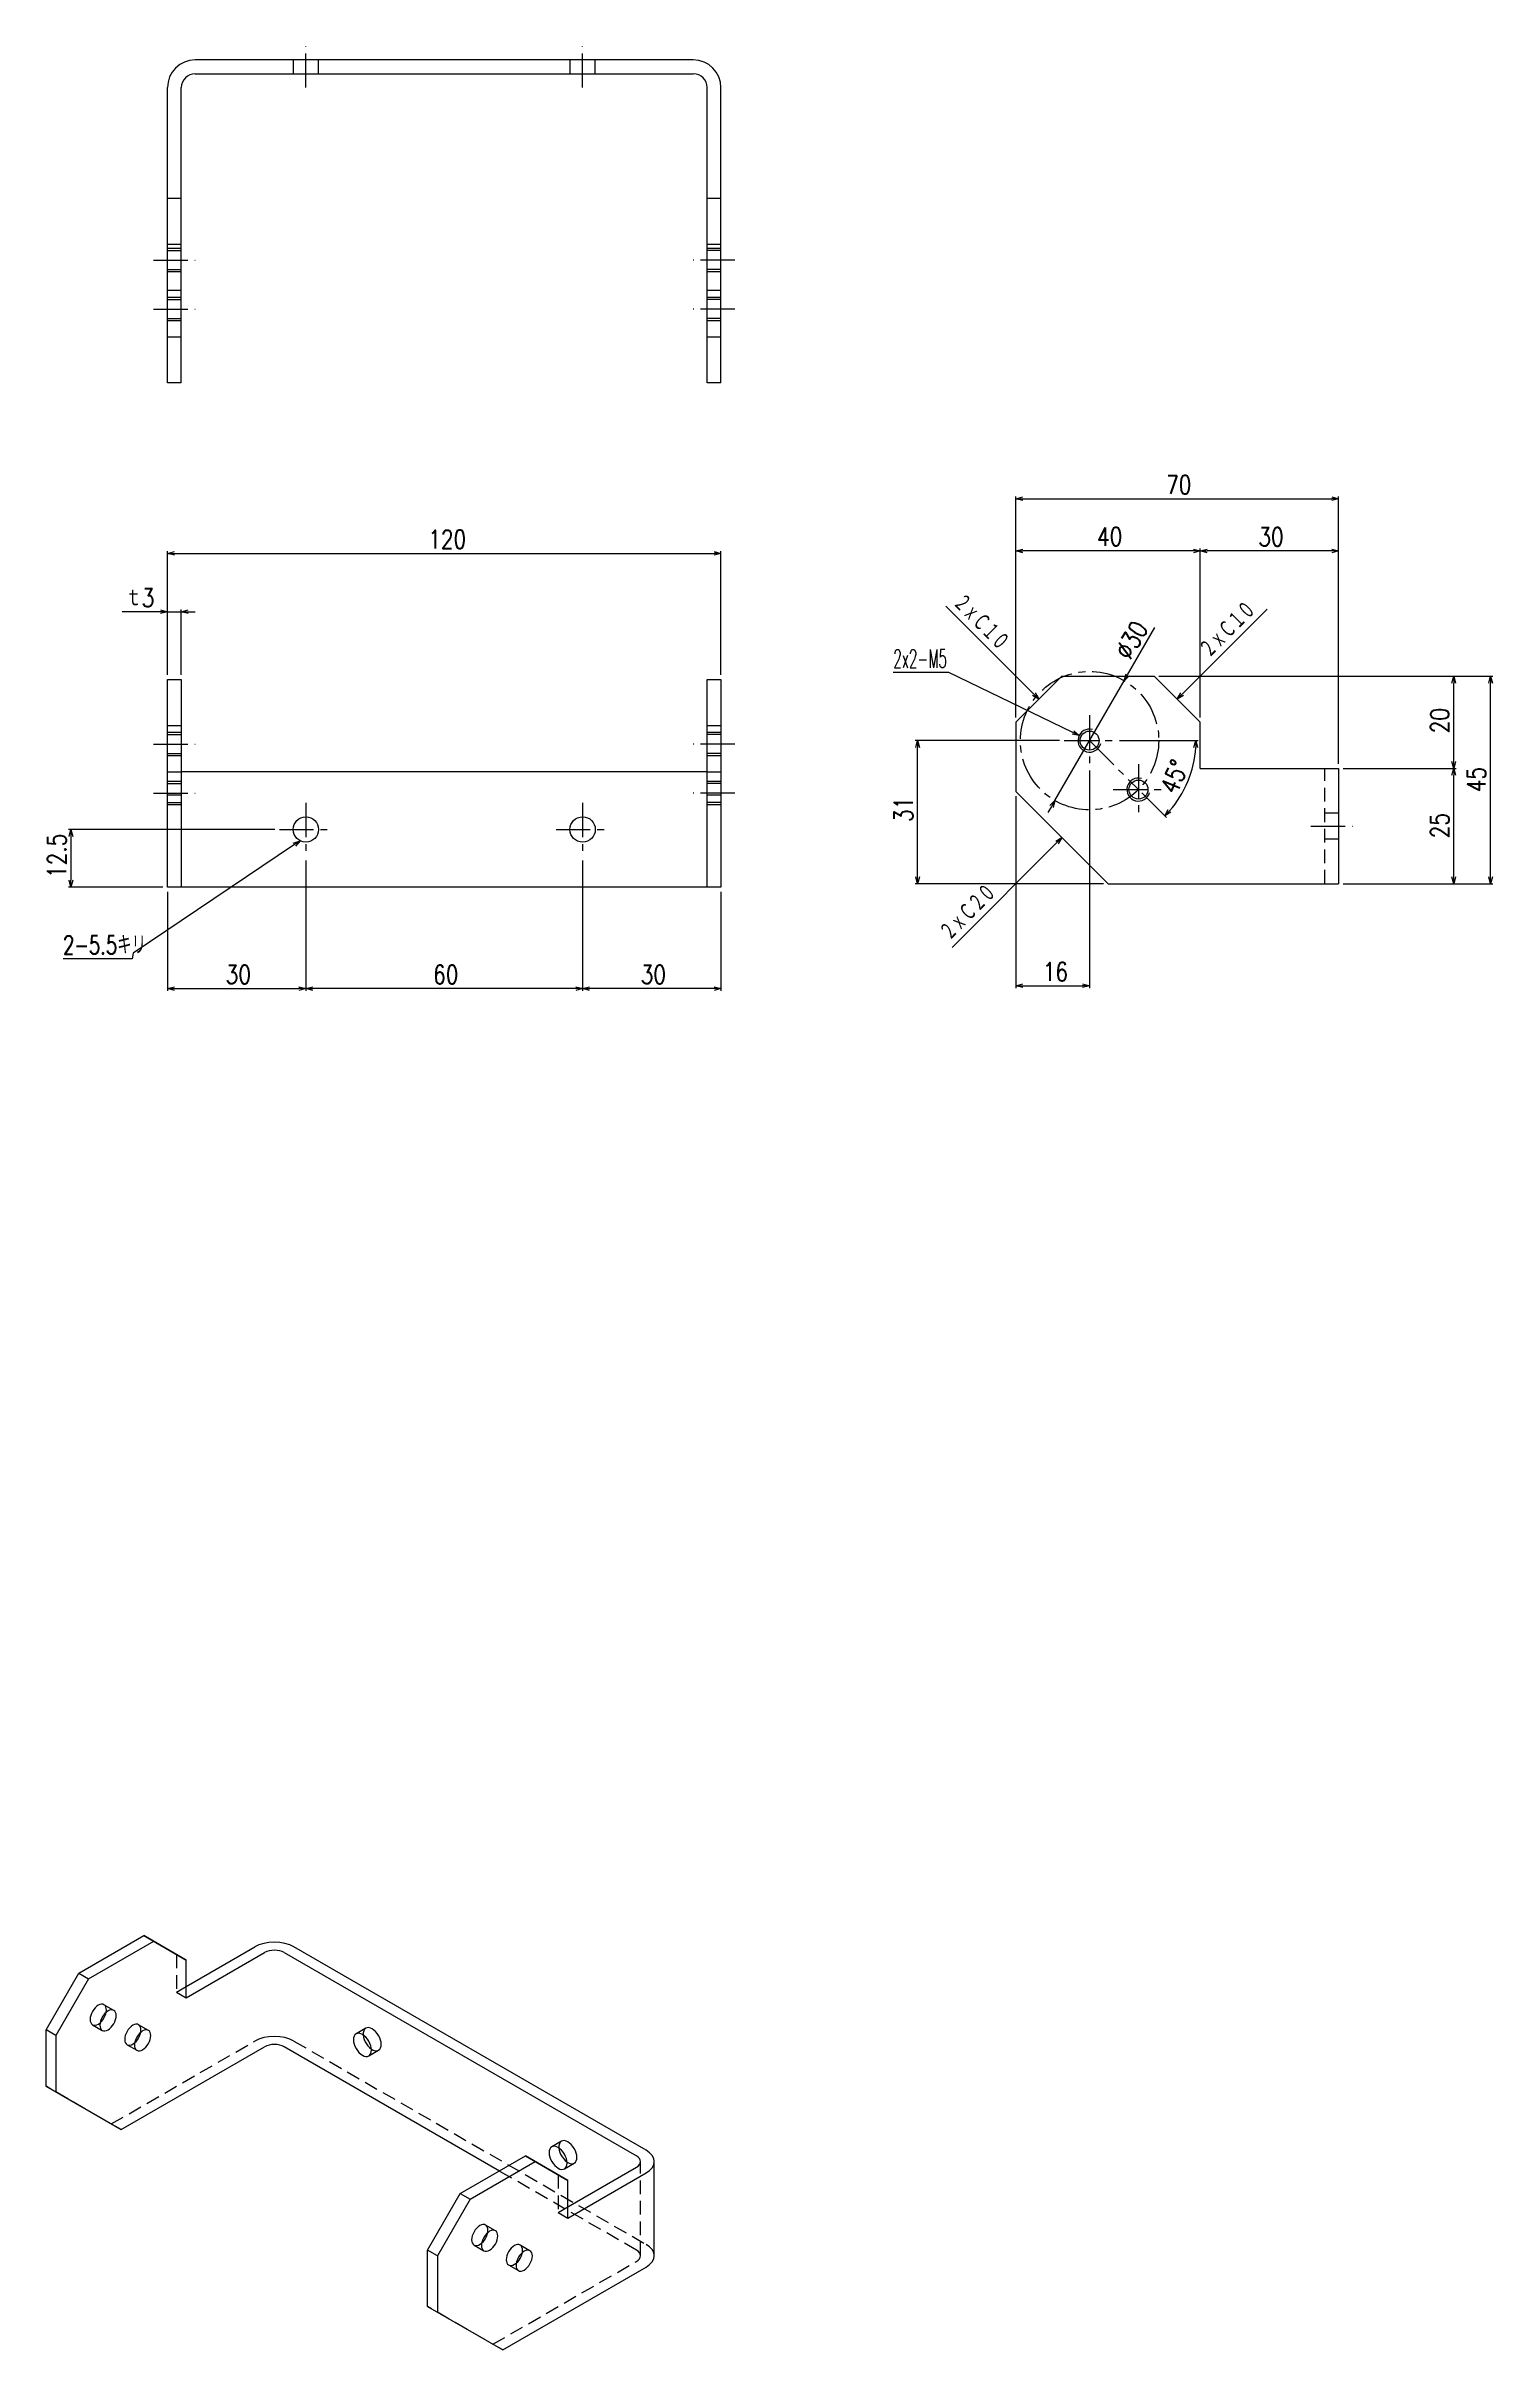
# Model space of a CAD drawing. Extents: x -26 to 287, y -317 to 182.
import ezdxf

# ---------------------------------------------------------------- set-up
doc = ezdxf.new("R2010")
doc.units = 0
doc.header["$LTSCALE"] = 0.233858
doc.linetypes.add('CENTER', pattern=[50.8, 31.75, -6.35, 6.35, -6.35])
doc.linetypes.add('DASHED', pattern=[19.05, 12.7, -6.35])
doc.layers.get('0').update_dxf_attribs({"linetype": 'CONTINUOUS'})
doc.layers.get('DEFPOINTS').update_dxf_attribs({"linetype": 'CONTINUOUS'})
doc.layers.add('NOLAYERNAME_001', color=7, linetype='CONTINUOUS')
doc.styles.get("Standard").update_dxf_attribs({"font": 'txt', "bigfont": 'extfont2'})
doc.dimstyles.get("Standard").update_dxf_attribs({"dimtxt": 2.5, "dimasz": 2.5, "dimexe": 1.25, "dimexo": 0.625, "dimtad": 1, "dimcen": 2.5, "dimazin": 3, "dimtfac": 1, "dimtmove": 0, "dimatfit": 3})

# ---------------------------------------------------------------- blocks, each defined once
blk = doc.blocks.new('_OPEN30')
at = {"color": 0, "linetype": 'BYBLOCK'}
for p, q in [((-1, 0.267949), (0, 0)), ((0, 0), (-1, -0.267949)), ((0, 0), (-1, 0))]:
    blk.add_line(p, q, dxfattribs=at)
blk = doc.blocks.new('*D19')
at = {"layer": 'DEFPOINTS', "color": 0}
for p in [(24.25, 12.5), (-20.95, 0), (0, 0)]:
    blk.add_point(p, dxfattribs=at)
at = {"layer": 'NOLAYERNAME_001', "color": 0, "linetype": 'CONTINUOUS'}
for p, q in [((23.25, 12.5), (-21.45, 12.5)), ((-20.95, 11), (-20.95, 1.5)), ((-1, 0), (-21.45, 0))]:
    blk.add_line(p, q, dxfattribs=at)
at = {"layer": 'NOLAYERNAME_001', "color": 0, "xscale": 1.5, "yscale": 1.5, "zscale": 1.5}
for p, rotation in [((-20.95, 12.5), 90), ((-20.95, 0), 270)]:
    blk.add_blockref('_OPEN30', p, dxfattribs=dict(at, rotation=rotation))
at = {"layer": 'NOLAYERNAME_001', "color": 104, "linetype": 'CONTINUOUS', "width": 0.8}
blk.add_text('12.5', height=4, rotation=90, dxfattribs=at).set_placement((-21.99, 1.98))
blk = doc.blocks.new('*D20')
at = {"layer": 'DEFPOINTS', "color": 0}
for p in [(120, 72.36), (0, 45), (120, 45)]:
    blk.add_point(p, dxfattribs=at)
at = {"layer": 'NOLAYERNAME_001', "color": 0, "linetype": 'CONTINUOUS'}
for p, q in [((0, 46), (0, 72.86)), ((1.5, 72.36), (118.5, 72.36)), ((120, 46), (120, 72.86))]:
    blk.add_line(p, q, dxfattribs=at)
at = {"layer": 'NOLAYERNAME_001', "color": 0, "xscale": 1.5, "yscale": 1.5, "zscale": 1.5, "rotation": 180}
blk.add_blockref('_OPEN30', (0, 72.36), dxfattribs=at)
at = {"layer": 'NOLAYERNAME_001', "color": 0, "xscale": 1.5, "yscale": 1.5, "zscale": 1.5}
blk.add_blockref('_OPEN30', (120, 72.36), dxfattribs=at)
at = {"layer": 'NOLAYERNAME_001', "color": 104, "linetype": 'CONTINUOUS', "width": 0.8}
blk.add_text('120', height=4, dxfattribs=at).set_placement((56.53, 73.41))
blk = doc.blocks.new('*D21')
at = {"layer": 'DEFPOINTS', "color": 0}
for p in [(3, 59.69), (0, 45), (3, 45)]:
    blk.add_point(p, dxfattribs=at)
at = {"layer": 'NOLAYERNAME_001', "color": 0, "linetype": 'CONTINUOUS'}
for p, q in [((0, 46), (0, 60.19)), ((3, 46), (3, 60.19)), ((0, 59.69), (-9.8, 59.69)), ((-1.5, 59.69), (-3, 59.69)), ((0, 59.69), (3, 59.69)), ((4.5, 59.69), (6, 59.69))]:
    blk.add_line(p, q, dxfattribs=at)
at = {"layer": 'NOLAYERNAME_001', "color": 0, "xscale": 1.5, "yscale": 1.5, "zscale": 1.5}
blk.add_blockref('_OPEN30', (0, 59.69), dxfattribs=at)
at = {"layer": 'NOLAYERNAME_001', "color": 0, "xscale": 1.5, "yscale": 1.5, "zscale": 1.5, "rotation": 180}
blk.add_blockref('_OPEN30', (3, 59.69), dxfattribs=at)
at = {"layer": 'NOLAYERNAME_001', "color": 104, "linetype": 'CONTINUOUS', "width": 0.8}
blk.add_text('ｔ3', height=4, dxfattribs=at).set_placement((-9.1, 60.73))
blk = doc.blocks.new('*D22')
at = {"layer": 'DEFPOINTS', "color": 0}
for p in [(30, 6.75), (0, 0), (30, -21.99)]:
    blk.add_point(p, dxfattribs=at)
at = {"layer": 'NOLAYERNAME_001', "color": 0, "linetype": 'CONTINUOUS'}
for p, q in [((30, 5.75), (30, -22.49)), ((0, -1), (0, -22.49)), ((1.5, -21.99), (28.5, -21.99))]:
    blk.add_line(p, q, dxfattribs=at)
at = {"layer": 'NOLAYERNAME_001', "color": 0, "xscale": 1.5, "yscale": 1.5, "zscale": 1.5, "rotation": 180}
blk.add_blockref('_OPEN30', (0, -21.99), dxfattribs=at)
at = {"layer": 'NOLAYERNAME_001', "color": 0, "xscale": 1.5, "yscale": 1.5, "zscale": 1.5}
blk.add_blockref('_OPEN30', (30, -21.99), dxfattribs=at)
at = {"layer": 'NOLAYERNAME_001', "color": 104, "linetype": 'CONTINUOUS', "width": 0.8}
blk.add_text('30', height=4, dxfattribs=at).set_placement((12.6, -20.94))
blk = doc.blocks.new('*D23')
at = {"layer": 'DEFPOINTS', "color": 0}
for p in [(90, 6.75), (120, 0), (90, -21.99)]:
    blk.add_point(p, dxfattribs=at)
at = {"layer": 'NOLAYERNAME_001', "color": 0, "linetype": 'CONTINUOUS'}
for p, q in [((90, 5.75), (90, -22.49)), ((120, -1), (120, -22.49)), ((118.5, -21.99), (91.5, -21.99))]:
    blk.add_line(p, q, dxfattribs=at)
at = {"layer": 'NOLAYERNAME_001', "color": 0, "xscale": 1.5, "yscale": 1.5, "zscale": 1.5, "rotation": 180}
blk.add_blockref('_OPEN30', (90, -21.99), dxfattribs=at)
at = {"layer": 'NOLAYERNAME_001', "color": 0, "xscale": 1.5, "yscale": 1.5, "zscale": 1.5}
blk.add_blockref('_OPEN30', (120, -21.99), dxfattribs=at)
at = {"layer": 'NOLAYERNAME_001', "color": 104, "linetype": 'CONTINUOUS', "width": 0.8}
blk.add_text('30', height=4, dxfattribs=at).set_placement((102.6, -20.94))
blk = doc.blocks.new('*D24')
at = {"layer": 'DEFPOINTS', "color": 0}
for p in [(30, 6.75), (90, 6.75), (30, -21.99)]:
    blk.add_point(p, dxfattribs=at)
at = {"layer": 'NOLAYERNAME_001', "color": 0, "linetype": 'CONTINUOUS'}
for p, q in [((30, 5.75), (30, -22.49)), ((90, 5.75), (90, -22.49)), ((88.5, -21.99), (31.5, -21.99))]:
    blk.add_line(p, q, dxfattribs=at)
at = {"layer": 'NOLAYERNAME_001', "color": 0, "xscale": 1.5, "yscale": 1.5, "zscale": 1.5, "rotation": 180}
blk.add_blockref('_OPEN30', (30, -21.99), dxfattribs=at)
at = {"layer": 'NOLAYERNAME_001', "color": 0, "xscale": 1.5, "yscale": 1.5, "zscale": 1.5}
blk.add_blockref('_OPEN30', (90, -21.99), dxfattribs=at)
at = {"layer": 'NOLAYERNAME_001', "color": 104, "linetype": 'CONTINUOUS', "width": 0.8}
blk.add_text('60', height=4, dxfattribs=at).set_placement((57.6, -20.94))
blk = doc.blocks.new('*X39')
at = {"layer": 'NOLAYERNAME_001', "color": 1, "linetype": 'CONTINUOUS'}
for p, q in [((27.51, 9.21), (-7.47, -14.35)), ((-7.47, -14.35), (-7.67, -15.53)), ((-7.67, -15.53), (-22.65, -15.53))]:
    blk.add_line(p, q, dxfattribs=at)
at = {"layer": 'NOLAYERNAME_001', "color": 1, "linetype": 'CONTINUOUS', "xscale": 1.5, "yscale": 1.5, "zscale": 1.5, "rotation": 33.97247916562836}
blk.add_blockref('_OPEN30', (28.75, 10.05), dxfattribs=at)
blk = doc.blocks.new('JZB_0003')
at = {"layer": 'NOLAYERNAME_001', "color": 1, "linetype": 'CENTER'}
for p, q in [((5.75, 11.5), (5.75, 0)), ((0, 5.75), (11.5, 5.75))]:
    blk.add_line(p, q, dxfattribs=at)
at = {"layer": 'NOLAYERNAME_001', "color": 8, "linetype": 'CONTINUOUS'}
blk.add_circle((5.75, 5.75), 2.75, dxfattribs=at)
blk = doc.blocks.new('JZB_0004')
at = {"layer": 'NOLAYERNAME_001', "color": 1, "linetype": 'CENTER'}
for p, q in [((5.75, 11.5), (5.75, 0)), ((0, 5.75), (11.5, 5.75))]:
    blk.add_line(p, q, dxfattribs=at)
at = {"layer": 'NOLAYERNAME_001', "color": 8, "linetype": 'CONTINUOUS'}
blk.add_circle((5.75, 5.75), 2.75, dxfattribs=at)
blk = doc.blocks.new('JZB_0005')
at = {"layer": 'NOLAYERNAME_001', "color": 8, "linetype": 'DASHED'}
for p, q in [((6, 5), (3, 5)), ((3, 4.57), (6, 4.57)), ((3, 0.44), (6, 0.44)), ((3, 0), (6, 0))]:
    blk.add_line(p, q, dxfattribs=at)
at = {"layer": 'NOLAYERNAME_001', "color": 1, "linetype": 'CENTER'}
blk.add_line((0, 2.5), (9, 2.5), dxfattribs=at)
blk = doc.blocks.new('JZB_0006')
at = {"layer": 'NOLAYERNAME_001', "color": 8, "linetype": 'DASHED'}
for p, q in [((6, 5), (3, 5)), ((3, 4.57), (6, 4.57)), ((3, 0.44), (6, 0.44)), ((3, 0), (6, 0))]:
    blk.add_line(p, q, dxfattribs=at)
at = {"layer": 'NOLAYERNAME_001', "color": 1, "linetype": 'CENTER'}
blk.add_line((0, 2.5), (9, 2.5), dxfattribs=at)
blk = doc.blocks.new('JZB_0007')
at = {"layer": 'NOLAYERNAME_001', "color": 8, "linetype": 'DASHED'}
for p, q in [((6, 5), (3, 5)), ((6, 4.57), (3, 4.57)), ((6, 0.44), (3, 0.44)), ((3, 0), (6, 0))]:
    blk.add_line(p, q, dxfattribs=at)
at = {"layer": 'NOLAYERNAME_001', "color": 1, "linetype": 'CENTER'}
blk.add_line((9, 2.5), (0, 2.5), dxfattribs=at)
blk = doc.blocks.new('JZB_0008')
at = {"layer": 'NOLAYERNAME_001', "color": 8, "linetype": 'DASHED'}
for p, q in [((6, 5), (3, 5)), ((6, 4.57), (3, 4.57)), ((6, 0.44), (3, 0.44)), ((3, 0), (6, 0))]:
    blk.add_line(p, q, dxfattribs=at)
at = {"layer": 'NOLAYERNAME_001', "color": 1, "linetype": 'CENTER'}
blk.add_line((9, 2.5), (0, 2.5), dxfattribs=at)
blk = doc.blocks.new('JZB_0009')
at = {"layer": 'NOLAYERNAME_001', "color": 8, "linetype": 'DASHED'}
for p, q in [((0, 6), (0, 3)), ((5.5, 3), (5.5, 6))]:
    blk.add_line(p, q, dxfattribs=at)
at = {"layer": 'NOLAYERNAME_001', "color": 1, "linetype": 'CENTER'}
blk.add_line((2.75, 0), (2.75, 9), dxfattribs=at)
blk = doc.blocks.new('JZB_0010')
at = {"layer": 'NOLAYERNAME_001', "color": 8, "linetype": 'DASHED'}
for p, q in [((0, 6), (0, 3)), ((5.5, 3), (5.5, 6))]:
    blk.add_line(p, q, dxfattribs=at)
at = {"layer": 'NOLAYERNAME_001', "color": 1, "linetype": 'CENTER'}
blk.add_line((2.75, 0), (2.75, 9), dxfattribs=at)
blk = doc.blocks.new('JZB_0011')
at = {"layer": 'NOLAYERNAME_001', "color": 8, "linetype": 'DASHED'}
for p, q in [((6, 5), (3, 5)), ((3, 4.57), (6, 4.57)), ((3, 0.44), (6, 0.44)), ((3, 0), (6, 0))]:
    blk.add_line(p, q, dxfattribs=at)
at = {"layer": 'NOLAYERNAME_001', "color": 1, "linetype": 'CENTER'}
blk.add_line((0, 2.5), (9, 2.5), dxfattribs=at)
blk = doc.blocks.new('JZB_0012')
at = {"layer": 'NOLAYERNAME_001', "color": 8, "linetype": 'DASHED'}
for p, q in [((6, 5), (3, 5)), ((3, 4.57), (6, 4.57)), ((3, 0.44), (6, 0.44)), ((3, 0), (6, 0))]:
    blk.add_line(p, q, dxfattribs=at)
at = {"layer": 'NOLAYERNAME_001', "color": 1, "linetype": 'CENTER'}
blk.add_line((0, 2.5), (9, 2.5), dxfattribs=at)
blk = doc.blocks.new('JZB_0013')
at = {"layer": 'NOLAYERNAME_001', "color": 8, "linetype": 'DASHED'}
for p, q in [((6, 5), (3, 5)), ((6, 4.57), (3, 4.57)), ((6, 0.44), (3, 0.44)), ((3, 0), (6, 0))]:
    blk.add_line(p, q, dxfattribs=at)
at = {"layer": 'NOLAYERNAME_001', "color": 1, "linetype": 'CENTER'}
blk.add_line((9, 2.5), (0, 2.5), dxfattribs=at)
blk = doc.blocks.new('JZB_0014')
at = {"layer": 'NOLAYERNAME_001', "color": 8, "linetype": 'DASHED'}
for p, q in [((6, 5), (3, 5)), ((6, 4.57), (3, 4.57)), ((6, 0.44), (3, 0.44)), ((3, 0), (6, 0))]:
    blk.add_line(p, q, dxfattribs=at)
at = {"layer": 'NOLAYERNAME_001', "color": 1, "linetype": 'CENTER'}
blk.add_line((9, 2.5), (0, 2.5), dxfattribs=at)
blk = doc.blocks.new('*D25')
at = {"layer": 'DEFPOINTS', "color": 0}
for p in [(205.31, 31.76), (205.41, 31.76), (210.45, 21.22), (210.52, 21.15), (219.89, 20.22)]:
    blk.add_point(p, dxfattribs=at)
at = {"layer": 'NOLAYERNAME_001', "color": 0, "linetype": 'CONTINUOUS'}
for p, q in [((206.41, 31.76), (223.48, 31.76)), ((211.23, 20.44), (216.58, 15.09))]:
    blk.add_line(p, q, dxfattribs=at)
blk.add_arc((199.91, 31.76), 23.07, 318.7265, 356.2735, dxfattribs=at)
at = {"layer": 'NOLAYERNAME_001', "color": 0, "xscale": 1.5, "yscale": 1.5, "zscale": 1.5}
for p, rotation in [((222.98, 31.76), 88.13674563830332), ((216.22, 15.45), 226.8632543617039)]:
    blk.add_blockref('_OPEN30', p, dxfattribs=dict(at, rotation=rotation))
at = {"layer": 'NOLAYERNAME_001', "color": 104, "linetype": 'CONTINUOUS', "width": 0.8}
blk.add_text('45°', height=4, rotation=67.5, dxfattribs=at).set_placement((218.79, 19.9))
blk = doc.blocks.new('*D26')
at = {"layer": 'DEFPOINTS', "color": 0}
for p in [(207.42, 44.74), (192.41, 18.77)]:
    blk.add_point(p, dxfattribs=at)
at = {"layer": 'NOLAYERNAME_001', "color": 0, "linetype": 'CONTINUOUS'}
for p, q in [((208.17, 46.04), (214.09, 56.29)), ((192.41, 18.77), (207.42, 44.74)), ((191.66, 17.47), (190.9, 16.17))]:
    blk.add_line(p, q, dxfattribs=at)
at = {"layer": 'NOLAYERNAME_001', "color": 0, "xscale": 1.5, "yscale": 1.5, "zscale": 1.5}
for p, rotation in [((207.42, 44.74), 239.9693287034191), ((192.41, 18.77), 59.96932870341911)]:
    blk.add_blockref('_OPEN30', p, dxfattribs=dict(at, rotation=rotation))
at = {"layer": 'NOLAYERNAME_001', "color": 104, "linetype": 'CONTINUOUS', "width": 0.8}
blk.add_text('∅30', height=4, rotation=59.9693, dxfattribs=at).set_placement((208.67, 48.99))
blk = doc.blocks.new('*D27')
at = {"layer": 'DEFPOINTS', "color": 0}
for p in [(213.92, 45.75), (278.87, 45.75), (253.92, 25.75)]:
    blk.add_point(p, dxfattribs=at)
at = {"layer": 'NOLAYERNAME_001', "color": 0, "linetype": 'CONTINUOUS'}
for p, q in [((214.92, 45.75), (279.37, 45.75)), ((278.87, 27.25), (278.87, 44.25)), ((254.92, 25.75), (279.37, 25.75))]:
    blk.add_line(p, q, dxfattribs=at)
at = {"layer": 'NOLAYERNAME_001', "color": 0, "xscale": 1.5, "yscale": 1.5, "zscale": 1.5}
for p, rotation in [((278.87, 45.75), 90), ((278.87, 25.75), 270)]:
    blk.add_blockref('_OPEN30', p, dxfattribs=dict(at, rotation=rotation))
at = {"layer": 'NOLAYERNAME_001', "color": 104, "linetype": 'CONTINUOUS', "width": 0.8}
blk.add_text('20', height=4, rotation=90, dxfattribs=at).set_placement((277.83, 33.35))
blk = doc.blocks.new('*D28')
at = {"layer": 'DEFPOINTS', "color": 0}
for p in [(253.92, 25.75), (278.87, 25.75), (253.92, 0.75)]:
    blk.add_point(p, dxfattribs=at)
at = {"layer": 'NOLAYERNAME_001', "color": 0, "linetype": 'CONTINUOUS'}
for p, q in [((254.92, 25.75), (279.37, 25.75)), ((278.87, 2.25), (278.87, 24.25)), ((254.92, 0.75), (279.37, 0.75))]:
    blk.add_line(p, q, dxfattribs=at)
at = {"layer": 'NOLAYERNAME_001', "color": 0, "xscale": 1.5, "yscale": 1.5, "zscale": 1.5}
for p, rotation in [((278.87, 25.75), 90), ((278.87, 0.75), 270)]:
    blk.add_blockref('_OPEN30', p, dxfattribs=dict(at, rotation=rotation))
at = {"layer": 'NOLAYERNAME_001', "color": 104, "linetype": 'CONTINUOUS', "width": 0.8}
blk.add_text('25', height=4, rotation=90, dxfattribs=at).set_placement((277.83, 10.58))
blk = doc.blocks.new('*D29')
at = {"layer": 'DEFPOINTS', "color": 0}
for p in [(213.92, 45.75), (286.87, 45.75), (253.92, 0.75)]:
    blk.add_point(p, dxfattribs=at)
at = {"layer": 'NOLAYERNAME_001', "color": 0, "linetype": 'CONTINUOUS'}
for p, q in [((214.92, 45.75), (287.37, 45.75)), ((286.87, 2.25), (286.87, 44.25)), ((254.92, 0.75), (287.37, 0.75))]:
    blk.add_line(p, q, dxfattribs=at)
at = {"layer": 'NOLAYERNAME_001', "color": 0, "xscale": 1.5, "yscale": 1.5, "zscale": 1.5}
for p, rotation in [((286.87, 45.75), 90), ((286.87, 0.75), 270)]:
    blk.add_blockref('_OPEN30', p, dxfattribs=dict(at, rotation=rotation))
at = {"layer": 'NOLAYERNAME_001', "color": 104, "linetype": 'CONTINUOUS', "width": 0.8}
blk.add_text('45', height=4, rotation=90, dxfattribs=at).set_placement((285.78, 20.58))
blk = doc.blocks.new('*D30')
at = {"layer": 'DEFPOINTS', "color": 0}
for p in [(199.91, 26.26), (183.92, 20.75), (199.91, -21.37)]:
    blk.add_point(p, dxfattribs=at)
at = {"layer": 'NOLAYERNAME_001', "color": 0, "linetype": 'CONTINUOUS'}
for p, q in [((199.91, 25.26), (199.91, -21.87)), ((183.92, 19.75), (183.92, -21.87)), ((185.42, -21.37), (198.41, -21.37))]:
    blk.add_line(p, q, dxfattribs=at)
at = {"layer": 'NOLAYERNAME_001', "color": 0, "xscale": 1.5, "yscale": 1.5, "zscale": 1.5, "rotation": 180}
blk.add_blockref('_OPEN30', (183.92, -21.37), dxfattribs=at)
at = {"layer": 'NOLAYERNAME_001', "color": 0, "xscale": 1.5, "yscale": 1.5, "zscale": 1.5}
blk.add_blockref('_OPEN30', (199.91, -21.37), dxfattribs=at)
at = {"layer": 'NOLAYERNAME_001', "color": 104, "linetype": 'CONTINUOUS', "width": 0.8}
blk.add_text('16', height=4, dxfattribs=at).set_placement((189.78, -20.33))
blk = doc.blocks.new('*D31')
at = {"layer": 'DEFPOINTS', "color": 0}
for p in [(162.62, 31.76), (194.41, 31.76), (203.92, 0.75)]:
    blk.add_point(p, dxfattribs=at)
at = {"layer": 'NOLAYERNAME_001', "color": 0, "linetype": 'CONTINUOUS'}
for p, q in [((193.41, 31.76), (162.12, 31.76)), ((162.62, 2.25), (162.62, 30.26)), ((202.92, 0.75), (162.12, 0.75))]:
    blk.add_line(p, q, dxfattribs=at)
at = {"layer": 'NOLAYERNAME_001', "color": 0, "xscale": 1.5, "yscale": 1.5, "zscale": 1.5}
for p, rotation in [((162.62, 31.76), 90), ((162.62, 0.75), 270)]:
    blk.add_blockref('_OPEN30', p, dxfattribs=dict(at, rotation=rotation))
at = {"layer": 'NOLAYERNAME_001', "color": 104, "linetype": 'CONTINUOUS', "width": 0.8}
blk.add_text('31', height=4, rotation=90, dxfattribs=at).set_placement((161.58, 14.12))
blk = doc.blocks.new('*D32')
at = {"layer": 'DEFPOINTS', "color": 0}
for p in [(183.92, 72.9), (183.92, 35.75), (223.92, 35.75)]:
    blk.add_point(p, dxfattribs=at)
at = {"layer": 'NOLAYERNAME_001', "color": 0, "linetype": 'CONTINUOUS'}
for p, q in [((183.92, 36.75), (183.92, 73.4)), ((222.42, 72.9), (185.42, 72.9)), ((223.92, 36.75), (223.92, 73.4))]:
    blk.add_line(p, q, dxfattribs=at)
at = {"layer": 'NOLAYERNAME_001', "color": 0, "xscale": 1.5, "yscale": 1.5, "zscale": 1.5, "rotation": 180}
blk.add_blockref('_OPEN30', (183.92, 72.9), dxfattribs=at)
at = {"layer": 'NOLAYERNAME_001', "color": 0, "xscale": 1.5, "yscale": 1.5, "zscale": 1.5}
blk.add_blockref('_OPEN30', (223.92, 72.9), dxfattribs=at)
at = {"layer": 'NOLAYERNAME_001', "color": 104, "linetype": 'CONTINUOUS', "width": 0.8}
blk.add_text('40', height=4, dxfattribs=at).set_placement((201.52, 73.99))
blk = doc.blocks.new('*D33')
at = {"layer": 'DEFPOINTS', "color": 0}
for p in [(253.92, 84.21), (183.92, 35.75), (253.92, 25.75)]:
    blk.add_point(p, dxfattribs=at)
at = {"layer": 'NOLAYERNAME_001', "color": 0, "linetype": 'CONTINUOUS'}
for p, q in [((183.92, 36.75), (183.92, 84.71)), ((185.42, 84.21), (252.42, 84.21)), ((253.92, 26.75), (253.92, 84.71))]:
    blk.add_line(p, q, dxfattribs=at)
at = {"layer": 'NOLAYERNAME_001', "color": 0, "xscale": 1.5, "yscale": 1.5, "zscale": 1.5, "rotation": 180}
blk.add_blockref('_OPEN30', (183.92, 84.21), dxfattribs=at)
at = {"layer": 'NOLAYERNAME_001', "color": 0, "xscale": 1.5, "yscale": 1.5, "zscale": 1.5}
blk.add_blockref('_OPEN30', (253.92, 84.21), dxfattribs=at)
at = {"layer": 'NOLAYERNAME_001', "color": 104, "linetype": 'CONTINUOUS', "width": 0.8}
blk.add_text('70', height=4, dxfattribs=at).set_placement((216.52, 85.25))
blk = doc.blocks.new('*D34')
at = {"layer": 'DEFPOINTS', "color": 0}
for p in [(223.92, 72.9), (223.92, 35.75), (253.92, 25.75)]:
    blk.add_point(p, dxfattribs=at)
at = {"layer": 'NOLAYERNAME_001', "color": 0, "linetype": 'CONTINUOUS'}
for p, q in [((223.92, 36.75), (223.92, 73.4)), ((252.42, 72.9), (225.42, 72.9)), ((253.92, 26.75), (253.92, 73.4))]:
    blk.add_line(p, q, dxfattribs=at)
at = {"layer": 'NOLAYERNAME_001', "color": 0, "xscale": 1.5, "yscale": 1.5, "zscale": 1.5, "rotation": 180}
blk.add_blockref('_OPEN30', (223.92, 72.9), dxfattribs=at)
at = {"layer": 'NOLAYERNAME_001', "color": 0, "xscale": 1.5, "yscale": 1.5, "zscale": 1.5}
blk.add_blockref('_OPEN30', (253.92, 72.9), dxfattribs=at)
at = {"layer": 'NOLAYERNAME_001', "color": 104, "linetype": 'CONTINUOUS', "width": 0.8}
blk.add_text('30', height=4, dxfattribs=at).set_placement((236.52, 73.94))
blk = doc.blocks.new('DIM_0001')
at = {"layer": 'NOLAYERNAME_001', "color": 1, "linetype": 'CONTINUOUS'}
blk.add_line((27, 23.81), (3.18, 0), dxfattribs=at)
blk.add_lwpolyline([(25.65, 23.04), (27, 23.81), (26.22, 22.47)], dxfattribs=at)
at = {"layer": 'NOLAYERNAME_001', "color": 104, "linetype": 'CONTINUOUS', "width": 0.666667}
blk.add_text('２ｘＣ２０', height=4, rotation=45, dxfattribs=at).set_placement((2.83, 1.06))
blk = doc.blocks.new('DIM_0002')
at = {"layer": 'NOLAYERNAME_001', "color": 1, "linetype": 'CONTINUOUS'}
blk.add_line((20.14, 0), (0, 20.14), dxfattribs=at)
blk.add_lwpolyline([(19.36, 1.34), (20.14, 0), (18.79, 0.78)], dxfattribs=at)
at = {"layer": 'NOLAYERNAME_001', "color": 104, "linetype": 'CONTINUOUS', "width": 0.666667}
blk.add_text('２ｘＣ１０', height=4, rotation=315, dxfattribs=at).set_placement((1.06, 20.49))
blk = doc.blocks.new('DIM_0003')
at = {"layer": 'NOLAYERNAME_001', "color": 1, "linetype": 'CONTINUOUS'}
blk.add_line((0, 0), (19.5, 19.5), dxfattribs=at)
blk.add_lwpolyline([(1.34, 0.78), (0, 0), (0.78, 1.34)], dxfattribs=at)
at = {"layer": 'NOLAYERNAME_001', "color": 104, "linetype": 'CONTINUOUS', "width": 0.666667}
blk.add_text('２ｘＣ１０', height=4, rotation=45, dxfattribs=at).set_placement((7.13, 8.54))
blk = doc.blocks.new('*X40')
at = {"layer": 'NOLAYERNAME_001', "color": 1, "linetype": 'CONTINUOUS'}
for p, q in [((167.79, 46.55), (157.37, 46.55)), ((169.41, 46.55), (167.79, 46.55)), ((196.31, 33.5), (169.41, 46.55))]:
    blk.add_line(p, q, dxfattribs=at)
at = {"layer": 'NOLAYERNAME_001', "color": 1, "linetype": 'CONTINUOUS', "xscale": 1.5, "yscale": 1.5, "zscale": 1.5, "rotation": 334.1312915514812}
blk.add_blockref('_OPEN30', (197.66, 32.85), dxfattribs=at)
blk = doc.blocks.new('JZB_0015')
at = {"layer": 'NOLAYERNAME_001', "color": 8, "linetype": 'DASHED'}
for p, q in [((6, 5.5), (3, 5.5)), ((3, 0), (6, 0))]:
    blk.add_line(p, q, dxfattribs=at)
at = {"layer": 'NOLAYERNAME_001', "color": 1, "linetype": 'CENTER'}
blk.add_line((0, 2.75), (9, 2.75), dxfattribs=at)
blk = doc.blocks.new('JZB_0016')
at = {"layer": 'NOLAYERNAME_001', "color": 1, "linetype": 'CENTER'}
for p, q in [((5.5, 11), (5.5, 0)), ((0, 5.5), (11, 5.5))]:
    blk.add_line(p, q, dxfattribs=at)
at = {"layer": 'NOLAYERNAME_001', "color": 8, "linetype": 'CONTINUOUS'}
blk.add_circle((5.5, 5.5), 2.06, dxfattribs=at)
blk.add_arc((5.5, 5.5), 2.5, 75, 345, dxfattribs=at)
blk = doc.blocks.new('JZB_0017')
at = {"layer": 'NOLAYERNAME_001', "color": 1, "linetype": 'CENTER'}
for p, q in [((5.5, 11), (5.5, 0)), ((0, 5.5), (11, 5.5))]:
    blk.add_line(p, q, dxfattribs=at)
at = {"layer": 'NOLAYERNAME_001', "color": 8, "linetype": 'CONTINUOUS'}
blk.add_circle((5.5, 5.5), 2.06, dxfattribs=at)
blk.add_arc((5.5, 5.5), 2.5, 75, 345, dxfattribs=at)

msp = doc.modelspace()

# ---------------------------------------------------------------- linework, layer by layer
at = {"layer": 'NOLAYERNAME_001', "color": 8, "linetype": 'CONTINUOUS'}
for p, q in [((114, 179.33), (6, 179.33)), ((6, 176.33), (114, 176.33)), ((0, 109.33), (0, 173.33)), ((3, 109.33), (3, 173.33)), ((117, 109.33), (117, 173.33)), ((120, 109.33), (120, 173.33)), ((0, 149.33), (3, 149.33)), ((117, 149.33), (120, 149.33)), ((3, 139.33), (0, 139.33)), ((120, 139.33), (117, 139.33)), ((0, 119.33), (3, 119.33)), ((117, 119.33), (120, 119.33)), ((3, 109.33), (0, 109.33)), ((120, 109.33), (117, 109.33)), ((0, 45), (3, 45)), ((0, 0), (0, 45)), ((3, 45), (3, 0)), ((117, 45), (120, 45)), ((117, 0), (117, 45)), ((120, 45), (120, 0)), ((193.919, 45.75), (183.919, 35.75)), ((193.919, 45.75), (213.919, 45.75)), ((223.919, 35.75), (213.919, 45.75)), ((3, 35), (0, 35)), ((120, 35), (117, 35)), ((183.919, 35.75), (183.919, 20.75)), ((223.919, 25.75), (223.919, 35.75)), ((117, 25), (3, 25)), ((223.919, 25.75), (253.919, 25.75)), ((253.919, 25.75), (253.919, 0.75)), ((0, 20), (3, 20)), ((117, 20), (120, 20)), ((183.919, 20.75), (203.919, 0.75)), ((120, 0), (0, 0)), ((203.919, 0.75), (253.919, 0.75)), ((-19.253, -235.468), (-5.111, -227.303)), ((-17.131, -236.693), (-2.989, -228.528)), ((4.082, -232.61), (-5.111, -227.303)), ((-5.111, -227.303), (4.082, -232.61)), ((4.082, -238.326), (18.931, -229.753)), ((4.082, -240.775), (21.052, -230.977)), ((4.082, -240.775), (4.082, -232.61)), ((25.295, -230.977), (101.662, -275.068)), ((103.784, -273.844), (27.416, -229.753)), ((-26.324, -247.716), (-19.253, -235.468)), ((-17.131, -236.693), (-24.203, -248.94)), ((-19.253, -235.468), (-17.131, -236.693)), ((-24.203, -248.94), (-26.324, -247.716)), ((-26.324, -259.963), (-26.324, -247.716)), ((-24.203, -248.94), (-24.203, -261.188)), ((-10.06, -269.353), (21.052, -251.39)), ((71.964, -278.334), (25.295, -251.39)), ((-26.324, -259.963), (-10.06, -269.353)), ((63.479, -283.233), (77.621, -275.068)), ((65.6, -284.458), (79.742, -276.293)), ((86.813, -280.375), (77.621, -275.068)), ((77.621, -275.068), (86.813, -280.375)), ((86.813, -286.091), (101.662, -277.518)), ((86.813, -288.54), (103.784, -278.742)), ((105.541, -296.705), (105.541, -276.293)), ((56.408, -295.481), (63.479, -283.233)), ((65.6, -284.458), (58.529, -296.705)), ((63.479, -283.233), (65.6, -284.458)), ((86.813, -288.54), (86.813, -280.375)), ((58.529, -296.705), (56.408, -295.481)), ((56.408, -307.728), (56.408, -295.481)), ((58.529, -296.705), (58.529, -308.953)), ((72.671, -317.118), (103.784, -299.155)), ((56.408, -307.728), (72.671, -317.118))]:
    msp.add_line(p, q, dxfattribs=at)
at = {"layer": 'NOLAYERNAME_001', "color": 8, "linetype": 'DASHED'}
for p, q in [((3, 129.33), (0, 129.33)), ((120, 129.33), (117, 129.33)), ((0, 25), (3, 25)), ((117, 25), (120, 25)), ((250.919, 0.75), (250.919, 25.75)), ((1.96, -231.386), (1.96, -239.551)), ((1.96, -239.551), (4.082, -238.326)), ((1.96, -239.551), (4.082, -240.775)), ((-11.643, -243.507), (-13.765, -242.282)), ((-16.265, -246.612), (-14.143, -247.837)), ((-4.143, -247.837), (-6.265, -246.612)), ((43.012, -247.375), (40.891, -248.6)), ((-12.182, -268.128), (18.931, -250.165)), ((-8.765, -250.942), (-6.643, -252.167)), ((27.416, -250.165), (103.784, -294.256)), ((43.641, -253.363), (45.762, -252.138)), ((-10.06, -269.353), (-26.324, -259.963)), ((85.438, -271.87), (83.317, -273.095)), ((101.662, -295.481), (71.964, -278.334)), ((84.692, -279.151), (84.692, -287.316)), ((86.067, -277.858), (88.188, -276.633)), ((102.541, -296.705), (102.541, -276.293)), ((84.692, -287.316), (86.813, -286.091)), ((84.692, -287.316), (86.813, -288.54)), ((66.467, -294.377), (68.588, -295.602)), ((71.088, -291.272), (68.967, -290.047)), ((78.588, -295.602), (76.467, -294.377)), ((70.55, -315.893), (101.662, -297.93)), ((73.967, -298.707), (76.088, -299.932)), ((72.671, -317.118), (56.408, -307.728))]:
    msp.add_line(p, q, dxfattribs=at)
at = {"layer": 'NOLAYERNAME_001', "color": 1, "linetype": 'CENTER'}
msp.add_line((199.913, 31.757), (210.519, 21.15), dxfattribs=at)
at = {"layer": 'NOLAYERNAME_001', "color": 8, "linetype": 'CONTINUOUS'}
for points in [[(27.416, -229.753), (26.507, -229.322), (25.47, -229.002), (24.344, -228.805), (23.174, -228.738), (22.003, -228.805), (20.878, -229.002), (19.84, -229.322), (18.931, -229.753)], [(25.295, -230.977), (24.84, -230.762), (24.322, -230.602), (23.759, -230.503), (23.174, -230.47), (22.588, -230.503), (22.026, -230.602), (21.507, -230.762), (21.052, -230.977)], [(-11.643, -243.507), (-11.911, -243.407), (-12.217, -243.395), (-12.549, -243.471), (-12.893, -243.63), (-13.238, -243.869), (-13.57, -244.176), (-13.876, -244.541), (-14.143, -244.95), (-14.363, -245.386), (-14.527, -245.833), (-14.627, -246.274), (-14.661, -246.692), (-14.627, -247.071), (-14.527, -247.396), (-14.363, -247.654), (-14.143, -247.837)], [(-14.616, -246.205), (-14.304, -245.906), (-14.017, -245.556), (-13.765, -245.169), (-13.555, -244.756), (-13.396, -244.333), (-13.293, -243.914)], [(-14.143, -247.837), (-13.876, -247.936), (-13.57, -247.948), (-13.238, -247.873), (-12.893, -247.713), (-12.549, -247.475), (-12.217, -247.167), (-11.911, -246.802), (-11.643, -246.393), (-11.424, -245.957), (-11.26, -245.51), (-11.16, -245.069), (-11.126, -244.651)], [(-11.126, -244.651), (-11.16, -244.272), (-11.26, -243.948), (-11.424, -243.689), (-11.643, -243.507)], [(-4.143, -247.837), (-4.411, -247.738), (-4.717, -247.725), (-5.049, -247.801), (-5.393, -247.961), (-5.738, -248.199), (-6.07, -248.507), (-6.376, -248.872), (-6.643, -249.28), (-6.863, -249.716), (-7.027, -250.164), (-7.127, -250.605), (-7.161, -251.022), (-7.127, -251.401), (-7.027, -251.726), (-6.863, -251.984), (-6.643, -252.167)], [(-7.116, -250.535), (-6.804, -250.236), (-6.517, -249.886), (-6.265, -249.499), (-6.055, -249.086), (-5.896, -248.663), (-5.793, -248.244)], [(-6.643, -252.167), (-6.376, -252.266), (-6.07, -252.278), (-5.738, -252.203), (-5.393, -252.043), (-5.049, -251.805), (-4.717, -251.497), (-4.411, -251.132), (-4.143, -250.723), (-3.924, -250.287), (-3.76, -249.84), (-3.66, -249.399), (-3.626, -248.981)], [(-3.626, -248.981), (-3.66, -248.603), (-3.76, -248.278), (-3.924, -248.019), (-4.143, -247.837)], [(40.891, -248.6), (40.649, -248.801), (40.469, -249.085), (40.358, -249.442), (40.321, -249.859), (40.358, -250.319), (40.469, -250.804), (40.649, -251.296), (40.891, -251.775), (41.185, -252.225), (41.521, -252.626), (41.886, -252.965), (42.266, -253.227)], [(43.641, -253.363), (43.882, -253.163), (44.062, -252.878), (44.173, -252.521), (44.21, -252.104), (44.173, -251.645), (44.062, -251.16), (43.882, -250.668), (43.641, -250.188), (43.346, -249.738), (43.01, -249.337), (42.645, -248.998), (42.266, -248.736), (41.886, -248.56), (41.521, -248.478), (41.185, -248.491), (40.891, -248.6)], [(42.451, -248.854), (42.525, -249.33), (42.671, -249.822), (42.883, -250.313), (43.154, -250.781), (43.472, -251.21), (43.826, -251.583), (44.201, -251.885)], [(25.295, -251.39), (24.84, -251.174), (24.322, -251.014), (23.759, -250.916), (23.174, -250.883), (22.588, -250.916), (22.026, -251.014), (21.507, -251.174), (21.052, -251.39)], [(42.266, -253.227), (42.645, -253.403), (43.01, -253.486), (43.346, -253.472), (43.641, -253.363)], [(83.317, -273.095), (83.075, -273.296), (82.895, -273.58), (82.785, -273.937), (82.747, -274.354), (82.785, -274.813), (82.895, -275.299), (83.075, -275.79), (83.317, -276.27), (83.612, -276.72), (83.948, -277.121), (84.313, -277.46), (84.692, -277.722)], [(86.067, -277.858), (86.309, -277.657), (86.488, -277.373), (86.599, -277.016), (86.636, -276.599), (86.599, -276.14), (86.488, -275.654), (86.309, -275.163), (86.067, -274.683), (85.772, -274.233), (85.436, -273.832), (85.071, -273.493), (84.692, -273.231), (84.313, -273.055), (83.948, -272.972), (83.612, -272.986), (83.317, -273.095)], [(84.878, -273.349), (84.951, -273.825), (85.097, -274.317), (85.31, -274.807), (85.58, -275.276), (85.898, -275.705), (86.252, -276.078), (86.628, -276.38)], [(105.541, -276.293), (105.426, -275.617), (105.084, -274.967), (104.53, -274.368), (103.784, -273.844)], [(84.692, -277.722), (85.071, -277.898), (85.436, -277.981), (85.772, -277.967), (86.067, -277.858)], [(102.541, -276.293), (102.484, -275.955), (102.313, -275.63), (102.036, -275.331), (101.662, -275.068)], [(101.662, -277.518), (102.036, -277.255), (102.313, -276.956), (102.484, -276.631), (102.541, -276.293)], [(103.784, -278.742), (104.53, -278.218), (105.084, -277.619), (105.426, -276.969), (105.541, -276.293)], [(71.088, -291.272), (70.82, -291.172), (70.515, -291.16), (70.183, -291.236), (69.838, -291.396), (69.493, -291.634), (69.162, -291.941), (68.856, -292.307), (68.588, -292.715), (68.368, -293.151), (68.205, -293.599), (68.104, -294.04), (68.07, -294.457), (68.104, -294.836), (68.205, -295.161), (68.368, -295.419), (68.588, -295.602)], [(68.116, -293.97), (68.427, -293.671), (68.714, -293.321), (68.967, -292.934), (69.176, -292.521), (69.335, -292.098), (69.439, -291.679)], [(68.588, -295.602), (68.856, -295.701), (69.162, -295.713), (69.493, -295.638), (69.838, -295.478), (70.183, -295.24), (70.515, -294.932), (70.82, -294.567), (71.088, -294.158), (71.308, -293.722), (71.471, -293.275), (71.572, -292.834), (71.606, -292.416)], [(71.606, -292.416), (71.572, -292.038), (71.471, -291.713), (71.308, -291.454), (71.088, -291.272)], [(78.588, -295.602), (78.32, -295.503), (78.015, -295.49), (77.683, -295.566), (77.338, -295.726), (76.993, -295.964), (76.662, -296.272), (76.356, -296.637), (76.088, -297.045), (75.868, -297.481), (75.705, -297.929), (75.604, -298.37), (75.57, -298.787), (75.604, -299.166), (75.705, -299.491), (75.868, -299.75), (76.088, -299.932)], [(75.616, -298.3), (75.927, -298.001), (76.214, -297.651), (76.467, -297.264), (76.676, -296.851), (76.835, -296.428), (76.939, -296.009)], [(76.088, -299.932), (76.356, -300.031), (76.662, -300.043), (76.993, -299.968), (77.338, -299.808), (77.683, -299.57), (78.015, -299.262), (78.32, -298.897), (78.588, -298.489), (78.808, -298.052), (78.971, -297.605), (79.072, -297.164), (79.106, -296.746)], [(79.106, -296.746), (79.072, -296.368), (78.971, -296.043), (78.808, -295.784), (78.588, -295.602)], [(103.784, -299.155), (104.53, -298.63), (105.084, -298.031), (105.426, -297.381), (105.541, -296.705)]]:
    msp.add_lwpolyline(points, dxfattribs=at)
at = {"layer": 'NOLAYERNAME_001', "color": 8, "linetype": 'DASHED'}
for points in [[(-13.765, -242.282), (-14.033, -242.183), (-14.338, -242.171), (-14.67, -242.246), (-15.015, -242.406), (-15.36, -242.644), (-15.691, -242.952), (-15.997, -243.317), (-16.265, -243.725), (-16.485, -244.162), (-16.648, -244.609), (-16.749, -245.05), (-16.783, -245.468)], [(-13.293, -243.914), (-13.248, -243.478), (-13.275, -243.082), (-13.373, -242.742), (-13.539, -242.471), (-13.765, -242.282)], [(-16.783, -245.468), (-16.749, -245.846), (-16.648, -246.171), (-16.485, -246.43), (-16.265, -246.612)], [(-16.265, -246.612), (-15.988, -246.713), (-15.671, -246.721), (-15.327, -246.636), (-14.97, -246.462), (-14.616, -246.205)], [(-6.265, -246.612), (-6.533, -246.513), (-6.838, -246.501), (-7.17, -246.576), (-7.515, -246.736), (-7.86, -246.974), (-8.191, -247.282), (-8.497, -247.647), (-8.765, -248.055), (-8.985, -248.492), (-9.148, -248.939), (-9.249, -249.38), (-9.283, -249.798)], [(-5.793, -248.244), (-5.748, -247.808), (-5.775, -247.412), (-5.873, -247.072), (-6.039, -246.802), (-6.265, -246.612)], [(27.416, -250.165), (26.507, -249.734), (25.47, -249.414), (24.344, -249.217), (23.174, -249.15), (22.003, -249.217), (20.878, -249.414), (19.84, -249.734), (18.931, -250.165)], [(43.012, -247.375), (42.745, -247.606), (42.557, -247.941), (42.457, -248.364), (42.451, -248.854)], [(44.387, -247.511), (44.007, -247.336), (43.643, -247.253), (43.307, -247.266), (43.012, -247.375)], [(45.762, -252.138), (46.004, -251.938), (46.183, -251.653), (46.294, -251.296), (46.331, -250.88), (46.294, -250.42), (46.183, -249.935), (46.004, -249.443), (45.762, -248.963), (45.467, -248.514), (45.131, -248.112), (44.766, -247.774), (44.387, -247.511)], [(-9.283, -249.798), (-9.249, -250.176), (-9.148, -250.501), (-8.985, -250.76), (-8.765, -250.942)], [(-8.765, -250.942), (-8.488, -251.043), (-8.171, -251.051), (-7.827, -250.966), (-7.47, -250.792), (-7.116, -250.535)], [(44.201, -251.885), (44.629, -252.124), (45.044, -252.25), (45.428, -252.254), (45.762, -252.138)], [(85.438, -271.87), (85.171, -272.101), (84.983, -272.436), (84.884, -272.859), (84.878, -273.349)], [(86.813, -272.006), (86.434, -271.831), (86.069, -271.748), (85.733, -271.761), (85.438, -271.87)], [(88.188, -276.633), (88.43, -276.433), (88.61, -276.148), (88.72, -275.791), (88.758, -275.374), (88.72, -274.915), (88.61, -274.43), (88.43, -273.938), (88.188, -273.458), (87.894, -273.009), (87.557, -272.607), (87.193, -272.269), (86.813, -272.006)], [(86.628, -276.38), (87.055, -276.619), (87.471, -276.744), (87.855, -276.749), (88.188, -276.633)], [(68.967, -290.047), (68.699, -289.948), (68.393, -289.936), (68.062, -290.011), (67.717, -290.171), (67.372, -290.409), (67.04, -290.717), (66.735, -291.082), (66.467, -291.49), (66.247, -291.927), (66.083, -292.374), (65.983, -292.815), (65.949, -293.233)], [(65.949, -293.233), (65.983, -293.611), (66.083, -293.936), (66.247, -294.195), (66.467, -294.377)], [(66.467, -294.377), (66.744, -294.478), (67.061, -294.486), (67.405, -294.401), (67.761, -294.227), (68.116, -293.97)], [(69.439, -291.679), (69.484, -291.243), (69.457, -290.847), (69.358, -290.507), (69.193, -290.236), (68.967, -290.047)], [(76.467, -294.377), (76.199, -294.278), (75.893, -294.266), (75.562, -294.341), (75.217, -294.501), (74.872, -294.739), (74.54, -295.047), (74.235, -295.412), (73.967, -295.82), (73.747, -296.257), (73.583, -296.704), (73.483, -297.145), (73.449, -297.563)], [(76.939, -296.009), (76.984, -295.573), (76.957, -295.177), (76.858, -294.837), (76.693, -294.567), (76.467, -294.377)], [(105.541, -296.705), (105.426, -296.03), (105.084, -295.38), (104.53, -294.781), (103.784, -294.256)], [(73.449, -297.563), (73.483, -297.941), (73.583, -298.266), (73.747, -298.525), (73.967, -298.707)], [(73.967, -298.707), (74.244, -298.808), (74.561, -298.816), (74.905, -298.731), (75.261, -298.557), (75.616, -298.3)], [(102.541, -296.705), (102.484, -296.368), (102.313, -296.043), (102.036, -295.743), (101.662, -295.481)], [(101.662, -297.93), (102.036, -297.668), (102.313, -297.368), (102.484, -297.043), (102.541, -296.705)]]:
    msp.add_lwpolyline(points, dxfattribs=at)
at = {"layer": 'NOLAYERNAME_001', "color": 1, "linetype": 'CENTER'}
msp.add_circle((199.913, 31.757), 15, dxfattribs=at)
at = {"layer": 'NOLAYERNAME_001', "color": 8, "linetype": 'CONTINUOUS'}
for centre, radius, start, end in [((6, 173.33), 6, 90, 180), ((6, 173.33), 3, 90, 180), ((114, 173.33), 6, 0, 90), ((114, 173.33), 3, 0, 90)]:
    msp.add_arc(centre, radius, start, end, dxfattribs=at)

# ---------------------------------------------------------------- block references
at = {"layer": 'NOLAYERNAME_001'}
for name, p in [('JZB_0009', (27.25, 173.33)), ('JZB_0010', (87.25, 173.33)), ('JZB_0012', (-3, 133.43)), ('JZB_0014', (114, 133.43)), ('JZB_0011', (-3, 122.824)), ('JZB_0013', (114, 122.824)), ('JZB_0016', (194.413, 26.257)), ('JZB_0005', (-3, 28.507)), ('JZB_0007', (114, 28.507)), ('JZB_0017', (205.019, 15.65)), ('JZB_0006', (-3, 17.9)), ('JZB_0008', (114, 17.9)), ('JZB_0003', (24.25, 6.75)), ('JZB_0004', (84.25, 6.75)), ('JZB_0015', (247.919, 10.5))]:
    msp.add_blockref(name, p, dxfattribs=at)
at = {"layer": 'NOLAYERNAME_001', "color": 1, "linetype": 'CONTINUOUS'}
for name, p in [('DIM_0002', (168.783, 40.75)), ('DIM_0003', (218.919, 40.75)), ('*X40', (0, 0)), ('*X39', (0, 0)), ('DIM_0001', (166.924, -13.064))]:
    msp.add_blockref(name, p, dxfattribs=at)

# ---------------------------------------------------------------- texts
at = {"layer": 'NOLAYERNAME_001', "color": 104, "linetype": 'CONTINUOUS'}
for s, width, p in [('2x2-M5', 0.533333, (157.37, 47.549)), ('2-5.5キリ', 0.712871, (-22.649, -14.535))]:
    msp.add_text(s, height=4, dxfattribs=dict(at, width=width)).set_placement(p)

# ---------------------------------------------------------------- dimensions: what is measured, and where the dimension line sits
at = {"layer": 'NOLAYERNAME_001', "color": 1, "linetype": 'CONTINUOUS'}
for base, p1, p2, picture, middle in [((253.919, 84.208), (183.919, 35.75), (253.919, 25.75), '*D33', (218.919, 84.208)), ((120, 72.365), (0, 45), (120, 45), '*D20', (60, 72.365)), ((3, 59.688), (0, 45), (3, 45), '*D21', (-6.7, 59.688)), ((199.913, -21.369), (183.919, 20.75), (199.913, 26.257), '*D30', (191.916, -21.369)), ((30, -21.986), (0, 0), (30, 6.75), '*D22', (15, -21.986))]:
    dim = msp.add_linear_dim(base=base, p1=p1, p2=p2, text='\\W0.800000;<>', dimstyle='Standard', dxfattribs=at)
    dim.commit()
    dim.dimension.update_dxf_attribs({"geometry": picture, "text_midpoint": middle, "dimtype": 160})
for base, p1, p2, angle, picture, middle in [((183.919, 72.899), (223.919, 35.75), (183.919, 35.75), 180, '*D32', (203.919, 72.899)), ((223.919, 72.899), (253.919, 25.75), (223.919, 35.75), 180, '*D34', (238.919, 72.899)), ((278.87, 45.75), (253.919, 25.75), (213.919, 45.75), 90, '*D27', (278.87, 35.75)), ((286.869, 45.75), (253.919, 0.75), (213.919, 45.75), 90, '*D29', (286.869, 23.25)), ((162.619, 31.757), (203.919, 0.75), (194.413, 31.757), 90, '*D31', (162.619, 16.253)), ((278.87, 25.75), (253.919, 0.75), (253.919, 25.75), 90, '*D28', (278.87, 13.25)), ((-20.947, 0), (24.25, 12.5), (0, 0), 270, '*D19', (-20.947, 6.25)), ((30, -21.986), (90, 6.75), (30, 6.75), 180, '*D24', (60, -21.986)), ((90, -21.986), (120, 0), (90, 6.75), 180, '*D23', (105, -21.986))]:
    dim = msp.add_linear_dim(base=base, p1=p1, p2=p2, angle=angle, text='\\W0.800000;<>', dimstyle='Standard', dxfattribs=at)
    dim.commit()
    dim.dimension.update_dxf_attribs({"geometry": picture, "text_midpoint": middle, "dimtype": 160})
dim = msp.add_diameter_dim_2p(p1=(192.406, 18.77), p2=(207.42, 44.743), text='\\W0.800000;<>', dimstyle='Standard', dxfattribs=at)
dim.commit()
dim.dimension.update_dxf_attribs({"geometry": '*D26', "text_midpoint": (211.574, 51.929), "dimtype": 163})
dim = msp.add_angular_dim_2l(base=(219.8893, 20.2232), line1=((205.4128, 31.7566), (205.3128, 31.7566)), line2=((210.5194, 21.15), (210.4487, 21.2207)), text='\\W0.800000;<>', dimstyle='Standard', dxfattribs=at)
dim.commit()
dim.dimension.update_dxf_attribs({"geometry": '*D25', "text_midpoint": (221.2238, 22.9293), "dimtype": 162})

doc.saveas('drawing.dxf')
